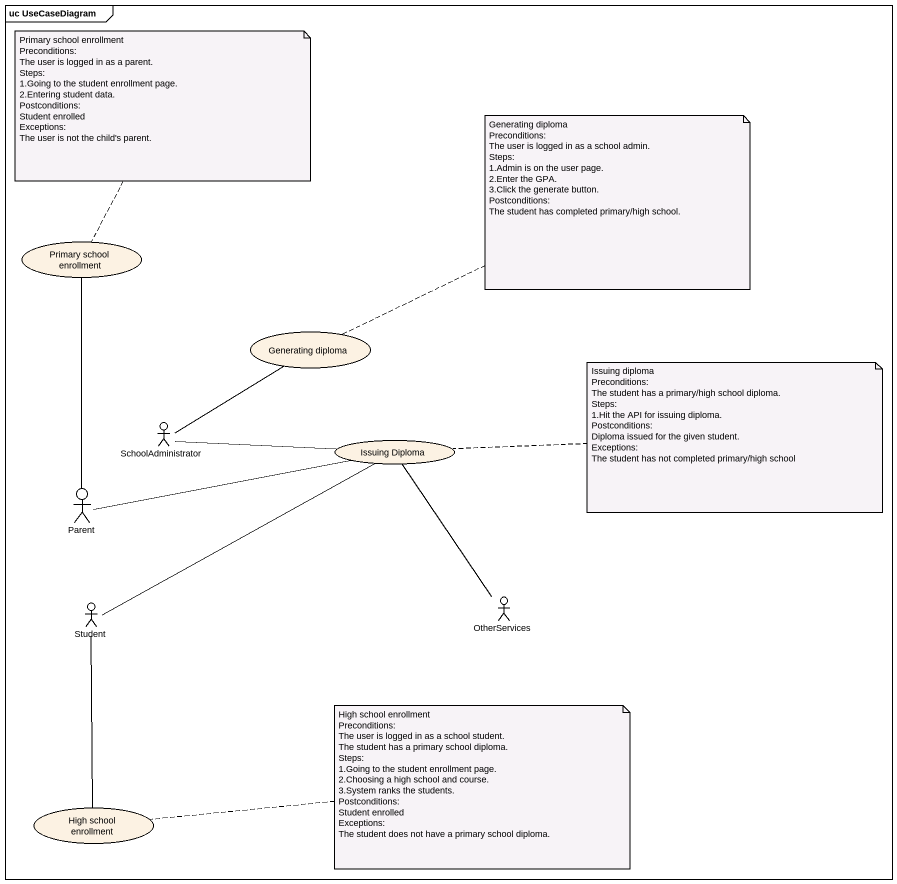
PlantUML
@startuml
mainframe uc UseCaseDiagram
usecase "Primary school enrollment" as Primary_school_enrollment
usecase "Generating diploma" as Generating_diploma
actor SchoolAdministrator
usecase "Issuing Diploma" as Issuing_Diploma
actor Parent
actor OtherServices
actor Student
usecase "High school enrollment" as High_school_enrollment
SchoolAdministrator -up- Generating_diploma
SchoolAdministrator -right- Issuing_Diploma
Parent -up- Primary_school_enrollment
Parent -right- Issuing_Diploma
OtherServices -up- Issuing_Diploma
Student -right- Issuing_Diploma
High_school_enrollment -up- Student
note top of Primary_school_enrollment
  Primary school enrollment
  Preconditions:
  The user is logged in as a parent.
  Steps:
  1.Going to the student enrollment page.
  2.Entering student data.
  Postconditions:
  Student enrolled
  Exceptions:
  The user is not the child's parent.
end note
note right of Generating_diploma
  Generating diploma
  Preconditions:
  The user is logged in as a school admin.
  Steps:
  1.Admin is on the user page.
  2.Enter the GPA.
  3.Click the generate button.
  Postconditions:
  The student has completed primary/high school.
end note
note right of Issuing_Diploma
  Issuing diploma
  Preconditions:
  The student has a primary/high school diploma.
  Steps:
  1.Hit the API for issuing diploma.
  Postconditions:
  Diploma issued for the given student.
  Exceptions:
  The student has not completed primary/high school
end note
note right of High_school_enrollment
  High school enrollment
  Preconditions:
  The user is logged in as a school student.
  The student has a primary school diploma.
  Steps:
  1.Going to the student enrollment page.
  2.Choosing a high school and course.
  3.System ranks the students.
  Postconditions:
  Student enrolled
  Exceptions:
  The student does not have a primary school diploma.
end note
@enduml
